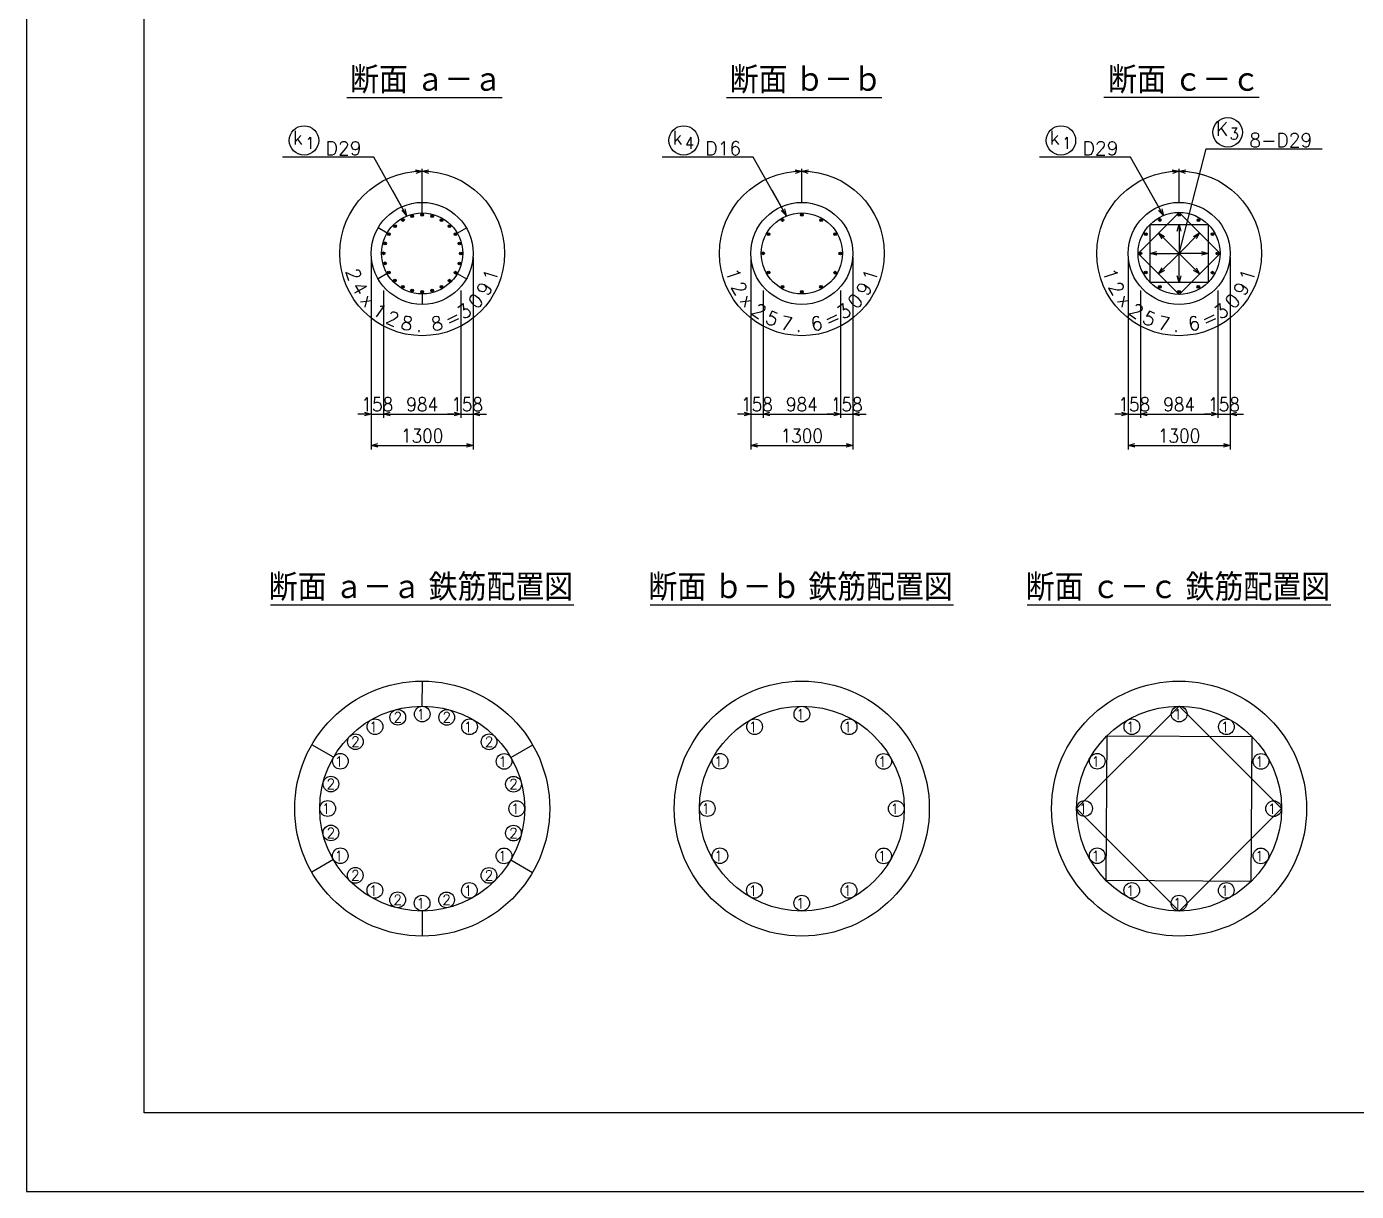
# Model space of a CAD drawing. Extents: x 92661 to 134711, y 44762 to 74462.
# Drawn here: x 92661 to 109607, y 44762 to 59612 of the extents above; entities that cross this region are included whole.
import ezdxf
from ezdxf.enums import TextEntityAlignment as Align

# ---------------------------------------------------------------- set-up
doc = ezdxf.new("R2010")
doc.units = 0
doc.header["$LTSCALE"] = 300
doc.header["$MEASUREMENT"] = 0
doc.layers.get('0').update_dxf_attribs({"linetype": 'CONTINUOUS'})
doc.layers.get('DEFPOINTS').update_dxf_attribs({"linetype": 'CONTINUOUS'})
for name, color, linetype in [('丸ポチ', 2, 'CONTINUOUS'), ('寸法', 1, 'CONTINUOUS'), ('引き出し横', 1, 'CONTINUOUS'), ('引き出し縦', 1, 'CONTINUOUS'), ('文字', 3, 'CONTINUOUS'), ('杭主筋', 2, 'CONTINUOUS'), ('枠', 7, 'CONTINUOUS'), ('構造', 3, 'CONTINUOUS'), ('番号', 4, 'CONTINUOUS'), ('肋筋', 3, 'CONTINUOUS'), ('記号', 2, 'CONTINUOUS')]:
    doc.layers.add(name, color=color, linetype=linetype)
doc.styles.add('MS明朝', font='MS PMincho.ttf')
doc.styles.add('romans', font='ROMANS.shx', dxfattribs={"width": 0.9, "bigfont": 'EXTFONT.shx'})
doc.styles.add('ｽﾀｲﾙ1', font='ROMANS.shx', dxfattribs={"bigfont": 'EXTFONT.shx'})
doc.dimstyles.new('ST-50', dxfattribs={"dimscale": 50, "dimtxt": 3.5, "dimasz": 1.7, "dimexe": 1, "dimexo": 1, "dimgap": 1, "dimtad": 0, "dimdec": 0, "dimzin": 0, "dimdsep": 46, "dimtxsty": 'romans', "dimblk": 'OPEN30', "dimcen": 1, "dimdle": 3, "dimclrd": 1, "dimclre": 1, "dimclrt": 3, "dimaunit": 1, "dimadec": 0, "dimazin": 0, "dimtfac": 1, "dimtdec": 0, "dimtix": 1, "dimtmove": 2, "dimatfit": 3, "dimldrblk": 'NONE', "dimfxl": 0, "dimtvp": 0.7, "dimtolj": 1, "dimtzin": 0, "dimarcsym": 0})
doc.dimstyles.new('矢', dxfattribs={"dimscale": 50, "dimtxt": 3.5, "dimasz": 1.7, "dimexe": 1, "dimexo": 0.7, "dimgap": 0.09, "dimtad": 0, "dimdec": 0, "dimzin": 0, "dimdsep": 46, "dimtxsty": 'romans', "dimblk": 'OPEN30', "dimcen": 1, "dimdle": 1, "dimclrd": 1, "dimclre": 1, "dimclrt": 3, "dimaunit": 1, "dimadec": 0, "dimazin": 0, "dimtfac": 1, "dimtdec": 0, "dimtix": 1, "dimtmove": 2, "dimatfit": 3, "dimldrblk": 'OPEN30', "dimfxl": 0, "dimtvp": 0.7, "dimtolj": 1, "dimtzin": 0, "dimarcsym": 0})

# ---------------------------------------------------------------- blocks, each defined once
blk = doc.blocks.new('_Open30')
at = {"color": 0, "lineweight": -2}
for p, q in [((-1, 0.27), (0, 0)), ((0, 0), (-1, -0.27)), ((0, 0), (-1, 0))]:
    blk.add_line(p, q, dxfattribs=at)
blk = doc.blocks.new('*D4')
at = {"layer": 'DEFPOINTS', "color": 0, "linetype": 'Continuous'}
for p in [(101890, 56721), (102046, 56298), (102046, 54672)]:
    blk.add_point(p, dxfattribs=at)
at = {"layer": '寸法', "color": 1, "linetype": 'Continuous', "lineweight": -2}
for p, q in [((101890, 56671), (101890, 54622)), ((102046, 56248), (102046, 54622)), ((101805, 54672), (101720, 54672)), ((101890, 54672), (102046, 54672)), ((102131, 54672), (102216, 54672))]:
    blk.add_line(p, q, dxfattribs=at)
at = {"layer": '寸法', "color": 1, "linetype": 'Continuous', "lineweight": -2, "xscale": 85, "yscale": 85, "zscale": 85}
blk.add_blockref('_Open30', (101890, 54672), dxfattribs=at)
at = {"layer": '寸法', "color": 1, "linetype": 'Continuous', "lineweight": -2, "xscale": 85, "yscale": 85, "zscale": 85, "rotation": 180}
blk.add_blockref('_Open30', (102046, 54672), dxfattribs=at)
at = {"layer": '寸法', "color": 3, "linetype": 'Continuous', "insert": (101968, 54795), "char_height": 175, "attachment_point": 5, "style": 'romans'}
blk.add_mtext('\\A1;158', dxfattribs=at)
blk = doc.blocks.new('_None')
blk = doc.blocks.new('*D5')
at = {"layer": 'DEFPOINTS', "color": 0, "linetype": 'Continuous'}
for p in [(97052, 56721), (97208, 56298), (97208, 54672)]:
    blk.add_point(p, dxfattribs=at)
at = {"layer": '寸法', "color": 1, "linetype": 'Continuous', "lineweight": -2}
for p, q in [((97052, 56671), (97052, 54622)), ((97208, 56248), (97208, 54622)), ((96967, 54672), (96882, 54672)), ((97052, 54672), (97208, 54672)), ((97293, 54672), (97378, 54672))]:
    blk.add_line(p, q, dxfattribs=at)
at = {"layer": '寸法', "color": 1, "linetype": 'Continuous', "lineweight": -2, "xscale": 85, "yscale": 85, "zscale": 85}
blk.add_blockref('_Open30', (97052, 54672), dxfattribs=at)
at = {"layer": '寸法', "color": 1, "linetype": 'Continuous', "lineweight": -2, "xscale": 85, "yscale": 85, "zscale": 85, "rotation": 180}
blk.add_blockref('_Open30', (97208, 54672), dxfattribs=at)
at = {"layer": '寸法', "color": 3, "linetype": 'Continuous', "insert": (97130, 54795), "char_height": 175, "attachment_point": 5, "style": 'romans'}
blk.add_mtext('\\A1;158', dxfattribs=at)
blk = doc.blocks.new('*D6')
at = {"layer": 'DEFPOINTS', "color": 0, "linetype": 'Continuous'}
for p in [(98352, 56721), (98196, 56298), (98352, 54672)]:
    blk.add_point(p, dxfattribs=at)
at = {"layer": '寸法', "color": 1, "linetype": 'Continuous', "lineweight": -2}
for p, q in [((98352, 56671), (98352, 54622)), ((98196, 56248), (98196, 54622)), ((98111, 54672), (98026, 54672)), ((98196, 54672), (98352, 54672)), ((98437, 54672), (98522, 54672))]:
    blk.add_line(p, q, dxfattribs=at)
at = {"layer": '寸法', "color": 1, "linetype": 'Continuous', "lineweight": -2, "xscale": 85, "yscale": 85, "zscale": 85}
blk.add_blockref('_Open30', (98196, 54672), dxfattribs=at)
at = {"layer": '寸法', "color": 1, "linetype": 'Continuous', "lineweight": -2, "xscale": 85, "yscale": 85, "zscale": 85, "rotation": 180}
blk.add_blockref('_Open30', (98352, 54672), dxfattribs=at)
at = {"layer": '寸法', "color": 3, "linetype": 'Continuous', "insert": (98274, 54795), "char_height": 175, "attachment_point": 5, "style": 'romans'}
blk.add_mtext('\\A1;158', dxfattribs=at)
blk = doc.blocks.new('*D7')
at = {"layer": 'DEFPOINTS', "color": 0, "linetype": 'Continuous'}
for p in [(96114, 57711), (97414, 57711), (97414, 55263)]:
    blk.add_point(p, dxfattribs=at)
at = {"layer": '寸法', "color": 1, "linetype": 'Continuous', "lineweight": -2}
for p, q in [((96114, 57661), (96114, 55213)), ((97414, 57661), (97414, 55213)), ((96199, 55263), (97329, 55263))]:
    blk.add_line(p, q, dxfattribs=at)
at = {"layer": '寸法', "color": 1, "linetype": 'Continuous', "lineweight": -2, "xscale": 85, "yscale": 85, "zscale": 85, "rotation": 180}
blk.add_blockref('_Open30', (96114, 55263), dxfattribs=at)
at = {"layer": '寸法', "color": 1, "linetype": 'Continuous', "lineweight": -2, "xscale": 85, "yscale": 85, "zscale": 85}
blk.add_blockref('_Open30', (97414, 55263), dxfattribs=at)
at = {"layer": '寸法', "color": 3, "linetype": 'Continuous', "insert": (96764, 55386), "char_height": 175, "attachment_point": 5, "style": 'romans'}
blk.add_mtext('\\A1;1300', dxfattribs=at)
blk = doc.blocks.new('*D8')
at = {"layer": 'DEFPOINTS', "color": 0, "linetype": 'Continuous'}
for p in [(97208, 56298), (98196, 56298), (98196, 54672)]:
    blk.add_point(p, dxfattribs=at)
at = {"layer": '寸法', "color": 1, "linetype": 'Continuous', "lineweight": -2}
for p, q in [((97208, 56248), (97208, 54622)), ((98196, 56248), (98196, 54622)), ((97293, 54672), (98111, 54672))]:
    blk.add_line(p, q, dxfattribs=at)
at = {"layer": '寸法', "color": 1, "linetype": 'Continuous', "lineweight": -2, "xscale": 85, "yscale": 85, "zscale": 85, "rotation": 180}
blk.add_blockref('_Open30', (97208, 54672), dxfattribs=at)
at = {"layer": '寸法', "color": 1, "linetype": 'Continuous', "lineweight": -2, "xscale": 85, "yscale": 85, "zscale": 85}
blk.add_blockref('_Open30', (98196, 54672), dxfattribs=at)
at = {"layer": '寸法', "color": 3, "linetype": 'Continuous', "insert": (97702, 54795), "char_height": 175, "attachment_point": 5, "style": 'romans'}
blk.add_mtext('\\A1;984', dxfattribs=at)
blk = doc.blocks.new('*D11')
at = {"layer": 'DEFPOINTS', "color": 0, "linetype": 'Continuous'}
for p in [(107998, 56721), (107842, 56298), (107998, 54672)]:
    blk.add_point(p, dxfattribs=at)
at = {"layer": '寸法', "color": 1, "linetype": 'Continuous', "lineweight": -2}
for p, q in [((107998, 56671), (107998, 54622)), ((107842, 56248), (107842, 54622)), ((107757, 54672), (107672, 54672)), ((107842, 54672), (107998, 54672)), ((108083, 54672), (108168, 54672))]:
    blk.add_line(p, q, dxfattribs=at)
at = {"layer": '寸法', "color": 1, "linetype": 'Continuous', "lineweight": -2, "xscale": 85, "yscale": 85, "zscale": 85}
blk.add_blockref('_Open30', (107842, 54672), dxfattribs=at)
at = {"layer": '寸法', "color": 1, "linetype": 'Continuous', "lineweight": -2, "xscale": 85, "yscale": 85, "zscale": 85, "rotation": 180}
blk.add_blockref('_Open30', (107998, 54672), dxfattribs=at)
at = {"layer": '寸法', "color": 3, "linetype": 'Continuous', "insert": (107920, 54795), "char_height": 175, "attachment_point": 5, "style": 'romans'}
blk.add_mtext('\\A1;158', dxfattribs=at)
blk = doc.blocks.new('*D12')
at = {"layer": 'DEFPOINTS', "color": 0, "linetype": 'Continuous'}
for p in [(100952, 57711), (102252, 57711), (102252, 55263)]:
    blk.add_point(p, dxfattribs=at)
at = {"layer": '寸法', "color": 1, "linetype": 'Continuous', "lineweight": -2}
for p, q in [((100952, 57661), (100952, 55213)), ((102252, 57661), (102252, 55213)), ((101037, 55263), (102167, 55263))]:
    blk.add_line(p, q, dxfattribs=at)
at = {"layer": '寸法', "color": 1, "linetype": 'Continuous', "lineweight": -2, "xscale": 85, "yscale": 85, "zscale": 85, "rotation": 180}
blk.add_blockref('_Open30', (100952, 55263), dxfattribs=at)
at = {"layer": '寸法', "color": 1, "linetype": 'Continuous', "lineweight": -2, "xscale": 85, "yscale": 85, "zscale": 85}
blk.add_blockref('_Open30', (102252, 55263), dxfattribs=at)
at = {"layer": '寸法', "color": 3, "linetype": 'Continuous', "insert": (101602, 55386), "char_height": 175, "attachment_point": 5, "style": 'romans'}
blk.add_mtext('\\A1;1300', dxfattribs=at)
blk = doc.blocks.new('*D13')
at = {"layer": 'DEFPOINTS', "color": 0, "linetype": 'Continuous'}
for p in [(103190, 56721), (103034, 56298), (103190, 54672)]:
    blk.add_point(p, dxfattribs=at)
at = {"layer": '寸法', "color": 1, "linetype": 'Continuous', "lineweight": -2}
for p, q in [((103190, 56671), (103190, 54622)), ((103034, 56248), (103034, 54622)), ((102949, 54672), (102864, 54672)), ((103034, 54672), (103190, 54672)), ((103275, 54672), (103360, 54672))]:
    blk.add_line(p, q, dxfattribs=at)
at = {"layer": '寸法', "color": 1, "linetype": 'Continuous', "lineweight": -2, "xscale": 85, "yscale": 85, "zscale": 85}
blk.add_blockref('_Open30', (103034, 54672), dxfattribs=at)
at = {"layer": '寸法', "color": 1, "linetype": 'Continuous', "lineweight": -2, "xscale": 85, "yscale": 85, "zscale": 85, "rotation": 180}
blk.add_blockref('_Open30', (103190, 54672), dxfattribs=at)
at = {"layer": '寸法', "color": 3, "linetype": 'Continuous', "insert": (103112, 54795), "char_height": 175, "attachment_point": 5, "style": 'romans'}
blk.add_mtext('\\A1;158', dxfattribs=at)
blk = doc.blocks.new('*D14')
at = {"layer": 'DEFPOINTS', "color": 0, "linetype": 'Continuous'}
for p in [(102046, 56298), (103034, 56298), (103034, 54672)]:
    blk.add_point(p, dxfattribs=at)
at = {"layer": '寸法', "color": 1, "linetype": 'Continuous', "lineweight": -2}
for p, q in [((102046, 56248), (102046, 54622)), ((103034, 56248), (103034, 54622)), ((102131, 54672), (102949, 54672))]:
    blk.add_line(p, q, dxfattribs=at)
at = {"layer": '寸法', "color": 1, "linetype": 'Continuous', "lineweight": -2, "xscale": 85, "yscale": 85, "zscale": 85, "rotation": 180}
blk.add_blockref('_Open30', (102046, 54672), dxfattribs=at)
at = {"layer": '寸法', "color": 1, "linetype": 'Continuous', "lineweight": -2, "xscale": 85, "yscale": 85, "zscale": 85}
blk.add_blockref('_Open30', (103034, 54672), dxfattribs=at)
at = {"layer": '寸法', "color": 3, "linetype": 'Continuous', "insert": (102540, 54795), "char_height": 175, "attachment_point": 5, "style": 'romans'}
blk.add_mtext('\\A1;984', dxfattribs=at)
blk = doc.blocks.new('*D15')
at = {"layer": 'DEFPOINTS', "color": 0, "linetype": 'Continuous'}
for p in [(106698, 56721), (106854, 56298), (106854, 54672)]:
    blk.add_point(p, dxfattribs=at)
at = {"layer": '寸法', "color": 1, "linetype": 'Continuous', "lineweight": -2}
for p, q in [((106698, 56671), (106698, 54622)), ((106854, 56248), (106854, 54622)), ((106613, 54672), (106528, 54672)), ((106698, 54672), (106854, 54672)), ((106939, 54672), (107024, 54672))]:
    blk.add_line(p, q, dxfattribs=at)
at = {"layer": '寸法', "color": 1, "linetype": 'Continuous', "lineweight": -2, "xscale": 85, "yscale": 85, "zscale": 85}
blk.add_blockref('_Open30', (106698, 54672), dxfattribs=at)
at = {"layer": '寸法', "color": 1, "linetype": 'Continuous', "lineweight": -2, "xscale": 85, "yscale": 85, "zscale": 85, "rotation": 180}
blk.add_blockref('_Open30', (106854, 54672), dxfattribs=at)
at = {"layer": '寸法', "color": 3, "linetype": 'Continuous', "insert": (106776, 54795), "char_height": 175, "attachment_point": 5, "style": 'romans'}
blk.add_mtext('\\A1;158', dxfattribs=at)
blk = doc.blocks.new('*D16')
at = {"layer": 'DEFPOINTS', "color": 0, "linetype": 'Continuous'}
for p in [(105760, 57711), (107060, 57711), (107060, 55263)]:
    blk.add_point(p, dxfattribs=at)
at = {"layer": '寸法', "color": 1, "linetype": 'Continuous', "lineweight": -2}
for p, q in [((105760, 57661), (105760, 55213)), ((107060, 57661), (107060, 55213)), ((105845, 55263), (106975, 55263))]:
    blk.add_line(p, q, dxfattribs=at)
at = {"layer": '寸法', "color": 1, "linetype": 'Continuous', "lineweight": -2, "xscale": 85, "yscale": 85, "zscale": 85, "rotation": 180}
blk.add_blockref('_Open30', (105760, 55263), dxfattribs=at)
at = {"layer": '寸法', "color": 1, "linetype": 'Continuous', "lineweight": -2, "xscale": 85, "yscale": 85, "zscale": 85}
blk.add_blockref('_Open30', (107060, 55263), dxfattribs=at)
at = {"layer": '寸法', "color": 3, "linetype": 'Continuous', "insert": (106410, 55386), "char_height": 175, "attachment_point": 5, "style": 'romans'}
blk.add_mtext('\\A1;1300', dxfattribs=at)
blk = doc.blocks.new('*D17')
at = {"layer": 'DEFPOINTS', "color": 0, "linetype": 'Continuous'}
for p in [(106854, 56298), (107842, 56298), (107842, 54672)]:
    blk.add_point(p, dxfattribs=at)
at = {"layer": '寸法', "color": 1, "linetype": 'Continuous', "lineweight": -2}
for p, q in [((106854, 56248), (106854, 54622)), ((107842, 56248), (107842, 54622)), ((106939, 54672), (107757, 54672))]:
    blk.add_line(p, q, dxfattribs=at)
at = {"layer": '寸法', "color": 1, "linetype": 'Continuous', "lineweight": -2, "xscale": 85, "yscale": 85, "zscale": 85, "rotation": 180}
blk.add_blockref('_Open30', (106854, 54672), dxfattribs=at)
at = {"layer": '寸法', "color": 1, "linetype": 'Continuous', "lineweight": -2, "xscale": 85, "yscale": 85, "zscale": 85}
blk.add_blockref('_Open30', (107842, 54672), dxfattribs=at)
at = {"layer": '寸法', "color": 3, "linetype": 'Continuous', "insert": (107348, 54795), "char_height": 175, "attachment_point": 5, "style": 'romans'}
blk.add_mtext('\\A1;984', dxfattribs=at)

msp = doc.modelspace()

# ---------------------------------------------------------------- linework, layer by layer
at = {"layer": '丸ポチ', "color": 2, "linetype": 'Continuous'}
for centre, radius in [((97457.00416, 57146.09287), 17.5), ((97457.00416, 57146.09287), 8.75), ((97575.48982, 57194.98479), 17.5), ((97575.48982, 57194.98479), 8.75), ((97702.59234, 57211.54441), 17.5), ((97702.59234, 57211.54441), 8.75), ((97829.64989, 57194.64322), 17.5), ((97829.64989, 57194.64322), 8.75), ((97948.00371, 57145.43301), 17.5), ((97948.00371, 57145.43301), 8.75), ((102294.86333, 57146.09287), 17.5), ((102294.86333, 57146.09287), 8.75), ((102540.45151, 57211.54441), 17.5), ((102540.45151, 57211.54441), 8.75), ((102785.86289, 57145.43301), 17.5), ((102785.86289, 57145.43301), 8.75), ((107102.65531, 57146.09287), 17.5), ((107102.65531, 57146.09287), 8.75), ((107348.2435, 57211.54441), 17.5), ((107348.2435, 57211.54441), 8.75), ((107593.65487, 57145.43301), 17.5), ((107593.65487, 57145.43301), 8.75), ((97277.04432, 56966.61608), 17.5), ((97277.04432, 56966.61608), 8.75), ((97355.20996, 57068.20056), 17.5), ((97355.20996, 57068.20056), 8.75), ((98049.58819, 57067.26738), 17.5), ((98049.58819, 57067.26738), 8.75), ((98127.4805, 56965.47318), 17.5), ((98127.4805, 56965.47318), 8.75), ((102114.90349, 56966.61608), 17.5), ((102114.90349, 56966.61608), 8.75), ((102965.33967, 56965.47318), 17.5), ((102965.33967, 56965.47318), 8.75), ((106922.69548, 56966.61608), 17.5), ((106922.69548, 56966.61608), 8.75), ((107773.13166, 56965.47318), 17.5), ((107773.13166, 56965.47318), 8.75), ((97227.83412, 56848.26226), 17.5), ((97227.83412, 56848.26226), 8.75), ((98176.37242, 56846.98752), 17.5), ((98176.37242, 56846.98752), 8.75), ((97210.93293, 56721.20471), 17.5), ((97210.93293, 56721.20471), 8.75), ((97227.49255, 56594.10219), 17.5), ((97227.49255, 56594.10219), 8.75), ((98176.03085, 56592.82744), 17.5), ((98192.93204, 56719.885), 17.5), ((98192.93204, 56719.885), 8.75), ((102048.7921, 56721.20471), 17.5), ((102048.7921, 56721.20471), 8.75), ((103030.79121, 56719.885), 17.5), ((103030.79121, 56719.885), 8.75), ((106856.58408, 56721.20471), 17.5), ((106856.58408, 56721.20471), 8.75), ((107838.5832, 56719.885), 17.5), ((107838.5832, 56719.885), 8.75), ((97276.38447, 56475.61653), 17.5), ((97276.38447, 56475.61653), 8.75), ((98126.82065, 56474.47362), 17.5), ((98126.82065, 56474.47362), 8.75), ((98176.03085, 56592.82744), 8.75), ((102114.24364, 56475.61653), 17.5), ((102114.24364, 56475.61653), 8.75), ((102964.67982, 56474.47362), 17.5), ((102964.67982, 56474.47362), 8.75), ((106922.03562, 56475.61653), 17.5), ((106922.03562, 56475.61653), 8.75), ((107772.4718, 56474.47362), 17.5), ((107772.4718, 56474.47362), 8.75), ((97354.27678, 56373.82233), 17.5), ((97354.27678, 56373.82233), 8.75), ((97455.86125, 56295.65669), 17.5), ((97455.86125, 56295.65669), 8.75), ((97574.21508, 56246.44648), 17.5), ((97828.37515, 56246.10492), 17.5), ((97946.86081, 56294.99684), 17.5), ((97946.86081, 56294.99684), 8.75), ((98048.65501, 56372.88915), 17.5), ((98048.65501, 56372.88915), 8.75), ((102293.72043, 56295.65669), 17.5), ((102293.72043, 56295.65669), 8.75), ((102784.71998, 56294.99684), 17.5), ((102784.71998, 56294.99684), 8.75), ((107101.51241, 56295.65669), 17.5), ((107101.51241, 56295.65669), 8.75), ((107592.51197, 56294.99684), 17.5), ((107592.51197, 56294.99684), 8.75), ((97574.21508, 56246.44648), 8.75), ((97701.27263, 56229.5453), 17.5), ((97701.27263, 56229.5453), 8.75), ((97828.37515, 56246.10492), 8.75), ((102539.1318, 56229.5453), 17.5), ((102539.1318, 56229.5453), 8.75), ((107346.92378, 56229.5453), 17.5), ((107346.92378, 56229.5453), 8.75)]:
    msp.add_circle(centre, radius, dxfattribs=at)
for p in [(97457.00416, 57146.09287), (97575.48982, 57194.98479), (97702.59234, 57211.54441), (97829.64989, 57194.64322), (97948.00371, 57145.43301), (102294.86333, 57146.09287), (102540.45151, 57211.54441), (102785.86289, 57145.43301), (107102.65531, 57146.09287), (107348.2435, 57211.54441), (107593.65487, 57145.43301), (97277.04432, 56966.61608), (97355.20996, 57068.20056), (98049.58819, 57067.26738), (98127.4805, 56965.47318), (102114.90349, 56966.61608), (102965.33967, 56965.47318), (106922.69548, 56966.61608), (107773.13166, 56965.47318), (97227.83412, 56848.26226), (98176.37242, 56846.98752), (97210.93293, 56721.20471), (98192.93204, 56719.885), (102048.7921, 56721.20471), (103030.79121, 56719.885), (106856.58408, 56721.20471), (107838.5832, 56719.885), (97227.49255, 56594.10219), (97276.38447, 56475.61653), (98126.82065, 56474.47362), (98176.03085, 56592.82744), (102114.24364, 56475.61653), (102964.67982, 56474.47362), (106922.03562, 56475.61653), (107772.4718, 56474.47362), (97354.27678, 56373.82233), (97455.86125, 56295.65669), (97946.86081, 56294.99684), (98048.65501, 56372.88915), (102293.72043, 56295.65669), (102784.71998, 56294.99684), (107101.51241, 56295.65669), (107592.51197, 56294.99684), (97574.21508, 56246.44648), (97701.27263, 56229.5453), (97828.37515, 56246.10492), (102539.1318, 56229.5453), (107346.92378, 56229.5453)]:
    msp.add_point(p, dxfattribs=at)
at = {"layer": '寸法', "linetype": 'Continuous'}
for p, q in [((97701.93248, 57370.54485), (97701.93248, 57800.54485)), ((102539.79166, 57370.54485), (102539.79166, 57800.54485)), ((107347.58364, 57370.54485), (107347.58364, 57800.54485))]:
    msp.add_line(p, q, dxfattribs=at)
for centre in [(97701.93248, 56720.54485), (102539.79166, 56720.54485), (107347.58364, 56720.54485)]:
    msp.add_circle(centre, 1050, dxfattribs=at)
at = {"layer": '引き出し横', "color": 1, "linetype": 'Continuous', "flags": 128}
for points in [[(107347.58364, 56720.54485), (107692.13864, 58051.67485)], [(107347.58364, 56720.54485), (107692.13864, 58051.67485)], [(107692.13864, 58051.67485), (109172.42364, 58051.67485)], [(97083.84748, 57948.24485), (95921.34748, 57948.24485)], [(97502.44709, 57203.46496), (97083.84748, 57948.24485)], [(101921.70666, 57948.24485), (100759.20666, 57948.24485)], [(102340.30626, 57203.46496), (101921.70666, 57948.24485)], [(106729.49864, 57948.24485), (105566.99864, 57948.24485)], [(107148.09824, 57203.46496), (106729.49864, 57948.24485)]]:
    msp.add_lwpolyline(points, dxfattribs=at)
at = {"layer": '引き出し横', "color": 1, "linetype": 'Continuous'}
for centre in [(96196.34748, 58160.74485), (101034.20666, 58160.74485), (105841.99864, 58160.74485), (107967.13864, 58264.17485)]:
    msp.add_circle(centre, 187.5, dxfattribs=at)
at = {"layer": '杭主筋', "color": 2, "linetype": 'Continuous'}
for points in [[(106825.08364, 56720.54485), (107347.58364, 57243.04485), (107870.08364, 56720.54485), (107347.58364, 56198.04485)], [(106978.12035, 57090.00815), (107717.04693, 57090.00815), (107717.04693, 56351.08156), (106978.12035, 56351.08156)]]:
    msp.add_lwpolyline(points, close=True, dxfattribs=at)
at = {"layer": '枠', "color": 1, "linetype": 'Continuous', "flags": 128}
msp.add_lwpolyline([(92660.61285, 74461.94194), (92660.61285, 44761.94194), (134710.61285, 44761.94194), (134710.61285, 74461.94194), (92660.61285, 74461.94194)], dxfattribs=at)
at = {"layer": '枠', "color": 2, "linetype": 'Continuous', "flags": 128}
msp.add_lwpolyline([(94160.61285, 45761.94194), (94160.61285, 73461.94194), (133710.61285, 73461.94194), (133710.61285, 45761.94194), (94160.61285, 45761.94194)], dxfattribs=at)
at = {"layer": '構造', "linetype": 'Continuous'}
for p, q in [((97701.93248, 57237.28148), (97701.93248, 57370.54485)), ((97254.42544, 56978.91316), (97139.01597, 57045.54485)), ((98149.43953, 56978.91316), (98264.849, 57045.54485)), ((97254.42544, 56462.17654), (97139.01597, 56395.54485)), ((98149.43953, 56462.17654), (98264.849, 56395.54485)), ((97701.93248, 56203.80823), (97701.93248, 56070.54485)), ((97703.68452, 50947.10322), (97704.11491, 51267.56261)), ((97703.68648, 50948.5629), (97704.11491, 51267.56261)), ((96573.04447, 50296.35095), (96295.73368, 50456.95338)), ((98832.57254, 50293.31634), (99110.31371, 50453.17331)), ((96571.29243, 48991.81181), (96293.55126, 48831.95484)), ((98830.8205, 48988.77719), (99108.13128, 48828.17477)), ((97700.18045, 48338.02493), (97699.75006, 48017.56554))]:
    msp.add_line(p, q, dxfattribs=at)
at = {"layer": '構造', "color": 2, "linetype": 'Continuous'}
for p, q in [((107347.58364, 50947.10132), (106041.58364, 49642.56407)), ((107347.58364, 50948.56407), (108653.58364, 49642.56407)), ((106418.28115, 48724.94058), (106429.96014, 50571.86657)), ((106429.96014, 50571.86657), (108276.88613, 50560.18757)), ((108264.17937, 48714.30242), (108276.88613, 50560.18757)), ((107347.58364, 48336.56407), (106041.58364, 49642.56407)), ((108653.58364, 49642.56407), (107347.58364, 48336.56407)), ((108265.20713, 48713.26158), (106418.28115, 48724.94058))]:
    msp.add_line(p, q, dxfattribs=at)
at = {"layer": '構造', "linetype": 'Continuous'}
for centre, radius in [((97701.93248, 56720.54485), 650), ((102539.79166, 56720.54485), 650), ((107347.58364, 56720.54485), 650), ((97701.93248, 49642.56407), 1625), ((102539.79166, 49642.56407), 1625), ((107347.58364, 49642.56407), 1625), ((97701.93248, 49642.56407), 1306), ((102539.79166, 49642.56407), 1306), ((107347.58364, 49642.56407), 1306)]:
    msp.add_circle(centre, radius, dxfattribs=at)
at = {"layer": '番号', "color": 1, "linetype": 'Continuous'}
for centre in [(97391.1246, 50806.31709), (97702.91657, 50847.10617), (98014.64147, 50805.80769), (102540.77574, 50847.10617), (107348.56772, 50847.10617), (97100.51368, 50686.22017), (98305.05577, 50685.23608), (101938.37285, 50686.22017), (103142.91494, 50685.23608), (106746.16483, 50686.22017), (107950.70693, 50685.23608), (96850.88845, 50494.99981), (98554.36822, 50493.6081), (96659.26047, 50245.68736), (98745.58858, 50243.98288), (101497.11965, 50245.68736), (103583.44775, 50243.98288), (106304.91163, 50245.68736), (108391.23973, 50243.98288), (96538.68887, 49955.27306), (98865.6855, 49953.37196), (96497.39039, 49643.54816), (98906.47458, 49641.57999), (101335.24956, 49643.54816), (103744.33375, 49641.57999), (106143.04155, 49643.54816), (108552.12573, 49641.57999), (96538.17947, 49331.75619), (98865.1761, 49329.85509), (96658.27639, 49041.14527), (98744.60449, 49039.44079), (101496.13556, 49041.14527), (103582.46367, 49039.44079), (106303.92755, 49041.14527), (108390.25565, 49039.44079), (96849.49675, 48791.52005), (98552.97651, 48790.12834), (97098.8092, 48599.89206), (98303.35129, 48598.90798), (101936.66837, 48599.89206), (103141.21046, 48598.90798), (106744.46035, 48599.89206), (107949.00244, 48598.90798), (97389.2235, 48479.32046), (97700.9484, 48438.02198), (98012.74037, 48478.81106), (102538.80757, 48438.02198), (107346.59956, 48438.02198)]:
    msp.add_circle(centre, 100, dxfattribs=at)
at = {"layer": '肋筋', "linetype": 'Continuous'}
for centre, radius in [((97701.93248, 56720.54485), 516.73662), ((102539.79166, 56720.54485), 516.73662), ((107347.58364, 56720.54485), 522.5)]:
    msp.add_circle(centre, radius, dxfattribs=at)
at = {"layer": '記号', "linetype": 'Continuous'}
for p, q in [((96743.66334, 58708.56055), (98723.05895, 58708.56055)), ((101581.52251, 58708.56055), (103560.91812, 58708.56055)), ((108368.7101, 58708.56055), (106389.31449, 58708.56055)), ((95767.40919, 52240.43637), (99636.45578, 52240.43637)), ((100605.26836, 52240.43637), (104474.31496, 52240.43637)), ((105413.06034, 52240.43637), (109282.10694, 52240.43637))]:
    msp.add_line(p, q, dxfattribs=at)

# ---------------------------------------------------------------- block references
at = {"layer": '寸法', "color": 1, "linetype": 'Continuous', "xscale": 84.99999999999788, "yscale": 85, "zscale": 85}
for p, rotation in [((97701.93248, 57770.54485), 4.598327945817533), ((97701.93248, 57770.54485), 175.4016720541825), ((102539.79166, 57770.54485), 4.598327945817533), ((102539.79166, 57770.54485), 175.4016720541825), ((107347.58364, 57770.54485), 4.598327945817533), ((107347.58364, 57770.54485), 175.4016720541825)]:
    msp.add_blockref('_Open30', p, dxfattribs=dict(at, rotation=rotation))

# ---------------------------------------------------------------- texts
at = {"layer": '寸法', "color": 3, "style": 'ｽﾀｲﾙ1'}
for s, rotation, p in [('2', 287.9106, (96723.48748, 56496.26985)), ('1', 73.2112, (98634.03248, 56347.92985)), ('1', 287.9106, (101561.34666, 56496.26985)), ('1', 73.2112, (103471.89166, 56347.92985)), ('1', 287.9106, (106369.13864, 56496.26985)), ('1', 73.2112, (108279.68364, 56347.92985)), ('4', 300.019, (96792.29748, 56296.01985)), ('9', 61.1028, (98535.13748, 56160.69985)), ('2', 300.019, (101630.15666, 56296.01985)), ('9', 61.1028, (103372.99666, 56160.69985)), ('2', 300.019, (106437.94864, 56296.01985)), ('9', 61.1028, (108180.78864, 56160.69985)), ('x', 312.1273, (96901.58248, 56114.65985)), ('0', 48.9944, (98399.16748, 55998.37985)), ('x', 312.1273, (101739.44166, 56114.65985)), ('0', 48.9944, (103237.02666, 55998.37985)), ('x', 312.1273, (106547.23364, 56114.65985)), ('0', 48.9944, (108044.81864, 55998.37985)), ('1', 324.2357, (97046.48248, 55960.25485)), ('2', 336.3441, (97220.54248, 55839.67985)), ('=', 24.7776, (98041.58748, 55775.93485)), ('3', 36.886, (98232.17248, 55868.19485)), ('2', 324.2357, (101884.34166, 55960.25485)), ('5', 336.3441, (102058.40166, 55839.67985)), ('7', 348.4525, (102253.88166, 55758.29985)), ('=', 24.7776, (102879.44666, 55775.93485)), ('3', 36.886, (103070.03166, 55868.19485)), ('2', 324.2357, (106692.13364, 55960.25485)), ('5', 336.3441, (106866.19364, 55839.67985)), ('7', 348.4525, (107061.67364, 55758.29985)), ('=', 24.7776, (107687.23864, 55775.93485)), ('3', 36.886, (107877.82364, 55868.19485)), ('8', 348.4525, (97416.02248, 55758.29985)), ('8', 12.6693, (97835.88748, 55725.69985)), ('6', 12.6693, (102673.74666, 55725.69985)), ('6', 12.6693, (107481.53864, 55725.69985)), ('.', 0.5609, (97624.22748, 55719.73485)), ('.', 0.5609, (102462.08666, 55719.73485)), ('.', 0.5609, (107269.87864, 55719.73485))]:
    msp.add_text(s, height=175, rotation=rotation, dxfattribs=at).set_placement(p)
at = {"layer": '引き出し縦', "color": 3, "style": 'ｽﾀｲﾙ1'}
for s, p in [('K', (107816.34489, 58217.76899)), ('k', (96051.62157, 58108.36591)), ('D29', (96471.34748, 57973.24485)), ('k', (100889.48075, 58108.36591)), ('D16', (101309.20666, 57973.24485)), ('k', (105697.27273, 58108.36591)), ('D29', (106116.99864, 57973.24485)), ('8-D29', (108242.13864, 58076.67485))]:
    msp.add_text(s, height=175, dxfattribs=at).set_placement(p)
at = {"layer": '引き出し縦', "color": 3, "style": 'ｽﾀｲﾙ1', "width": 0.9}
for s, p in [('3', (107992.10526, 58170.53377)), ('1', (96213.50372, 58054.0475)), ('4', (101051.36289, 58054.0475)), ('1', (105859.15487, 58054.0475))]:
    msp.add_text(s, height=150, dxfattribs=at).set_placement(p)
at = {"layer": '文字', "style": 'ｽﾀｲﾙ1'}
for s, p in [('2', (97391.1246, 50806.31709)), ('1', (97684.16956, 50844.07955)), ('2', (98014.64147, 50805.80769)), ('1', (102522.02873, 50844.07955)), ('1', (107329.82072, 50844.07955)), ('1', (97081.76667, 50683.19355)), ('1', (98286.30877, 50682.20947)), ('1', (101919.62585, 50683.19355)), ('1', (103124.16794, 50682.20947)), ('1', (106727.41783, 50683.19355)), ('1', (107931.95992, 50682.20947)), ('2', (96850.88845, 50494.99981)), ('2', (98554.36822, 50493.6081)), ('1', (96640.51347, 50242.66074)), ('1', (98726.84157, 50240.95626)), ('1', (101478.37264, 50242.66074)), ('1', (103564.70074, 50240.95626)), ('1', (106286.16463, 50242.66074)), ('1', (108372.49273, 50240.95626)), ('2', (96538.68887, 49955.27306)), ('2', (98865.6855, 49953.37196)), ('1', (96478.64339, 49640.52154)), ('1', (98887.72757, 49638.55338)), ('1', (101316.50256, 49640.52154)), ('1', (103725.58674, 49638.55338)), ('1', (106124.29454, 49640.52154)), ('1', (108533.37873, 49638.55338)), ('2', (96538.17947, 49331.75619)), ('2', (98865.1761, 49329.85509)), ('1', (96639.52939, 49038.11865)), ('1', (98725.85749, 49036.41417)), ('1', (101477.38856, 49038.11865)), ('1', (103563.71666, 49036.41417)), ('1', (106285.18054, 49038.11865)), ('1', (108371.50865, 49036.41417)), ('2', (96849.49675, 48791.52005)), ('2', (98552.97651, 48790.12834)), ('1', (97080.06219, 48596.86545)), ('1', (98284.60429, 48595.88137)), ('1', (101917.92137, 48596.86545)), ('1', (103122.46346, 48595.88137)), ('1', (106725.71335, 48596.86545)), ('1', (107930.25544, 48595.88137)), ('2', (97389.2235, 48479.32046)), ('1', (97682.2014, 48434.99537)), ('2', (98012.74037, 48478.81106)), ('1', (102520.06057, 48434.99537)), ('1', (107327.85255, 48434.99537))]:
    msp.add_text(s, height=130, dxfattribs=at).set_placement(p, align=Align.MIDDLE)
at = {"layer": '記号', "style": 'MS明朝', "width": 0.9}
for s, p in [('断面 ａ－ａ', (97752.49096, 58793.56055)), ('断面 ｂ－ｂ', (102590.35013, 58793.56055)), ('断面 ｃ－ｃ', (107412.97237, 58793.56055)), ('断面 ａ－ａ 鉄筋配置図', (97686.37755, 52325.43637)), ('断面 ｂ－ｂ 鉄筋配置図', (102524.23672, 52325.43637)), ('断面 ｃ－ｃ 鉄筋配置図', (107332.02871, 52325.43637))]:
    msp.add_text(s, height=300, dxfattribs=at).set_placement(p, align=Align.CENTER)

# ---------------------------------------------------------------- dimensions: what is measured, and where the dimension line sits
at = {"layer": '寸法', "linetype": 'Continuous'}
for base, p1, p2, text, picture, middle in [((97207.93248, 54672.16324), (97051.93248, 56720.54485), (97207.93248, 56298.09486), '158', '*D5', (97129.93248, 54794.66324)), ((98351.93248, 54672.16324), (98195.93248, 56298.09486), (98351.93248, 56720.54485), '158', '*D6', (98273.93248, 54794.66324)), ((102045.79166, 54672.16324), (101889.79166, 56720.54485), (102045.79166, 56298.09486), '158', '*D4', (101967.79166, 54794.66324)), ((103189.79166, 54672.16324), (103033.79166, 56298.09486), (103189.79166, 56720.54485), '158', '*D13', (103111.79166, 54794.66324)), ((106853.58364, 54672.16324), (106697.58364, 56720.54485), (106853.58364, 56298.09486), '158', '*D15', (106775.58364, 54794.66324)), ((107997.58364, 54672.16324), (107841.58364, 56298.09486), (107997.58364, 56720.54485), '158', '*D11', (107919.58364, 54794.66324)), ((98195.93248, 54672.16324), (97207.93248, 56298.09486), (98195.93248, 56298.09486), '984', '*D8', (97701.93248, 54794.66324)), ((103033.79166, 54672.16324), (102045.79166, 56298.09486), (103033.79166, 56298.09486), '984', '*D14', (102539.79166, 54794.66324)), ((107841.58364, 54672.16324), (106853.58364, 56298.09486), (107841.58364, 56298.09486), '984', '*D17', (107347.58364, 54794.66324))]:
    dim = msp.add_linear_dim(base=base, p1=p1, p2=p2, text=text, dimstyle='ST-50', dxfattribs=at)
    dim.commit()
    dim.dimension.update_dxf_attribs({"geometry": picture, "text_midpoint": middle})
for base, p1, p2, picture, middle in [((98351.93248, 54272.16324), (97051.93248, 56720.54485), (98351.93248, 56720.54485), '*D7', (97701.93248, 54394.66324)), ((103189.79166, 54272.16324), (101889.79166, 56720.54485), (103189.79166, 56720.54485), '*D12', (102539.79166, 54394.66324)), ((107997.58364, 54272.16324), (106697.58364, 56720.54485), (107997.58364, 56720.54485), '*D16', (107347.58364, 54394.66324))]:
    dim = msp.add_linear_dim(base=base, p1=p1, p2=p2, dimstyle='ST-50', dxfattribs=at)
    dim.commit()
    dim.dimension.update_dxf_attribs({"geometry": picture, "text_midpoint": middle, "insert": (937.65908, -990.8706)})

# ---------------------------------------------------------------- leaders
at = {"layer": '引き出し横', "linetype": 'Continuous'}
for points in [[(97502.44709, 57203.46496), (97326.27531, 57516.91293)], [(102340.30626, 57203.46496), (102164.13448, 57516.91293)], [(107148.09824, 57203.46496), (106971.92647, 57516.91293)], [(107086.33364, 56981.79485), (107347.58364, 56720.54485)], [(107347.58364, 57090.00815), (107347.58364, 56720.54485)], [(107608.83364, 56981.79485), (107347.58364, 56720.54485)], [(106978.12035, 56720.54485), (107347.58364, 56720.54485)], [(107086.33364, 56459.29485), (107347.58364, 56720.54485)], [(107347.58364, 56351.08156), (107347.58364, 56720.54485)], [(107717.04693, 56720.54485), (107347.58364, 56720.54485)], [(107608.83364, 56459.29485), (107347.58364, 56720.54485)]]:
    msp.add_leader(points, dimstyle='矢', override={"dimgap": 0.09, "dimtad": 0}, dxfattribs=at)

doc.saveas('drawing.dxf')
